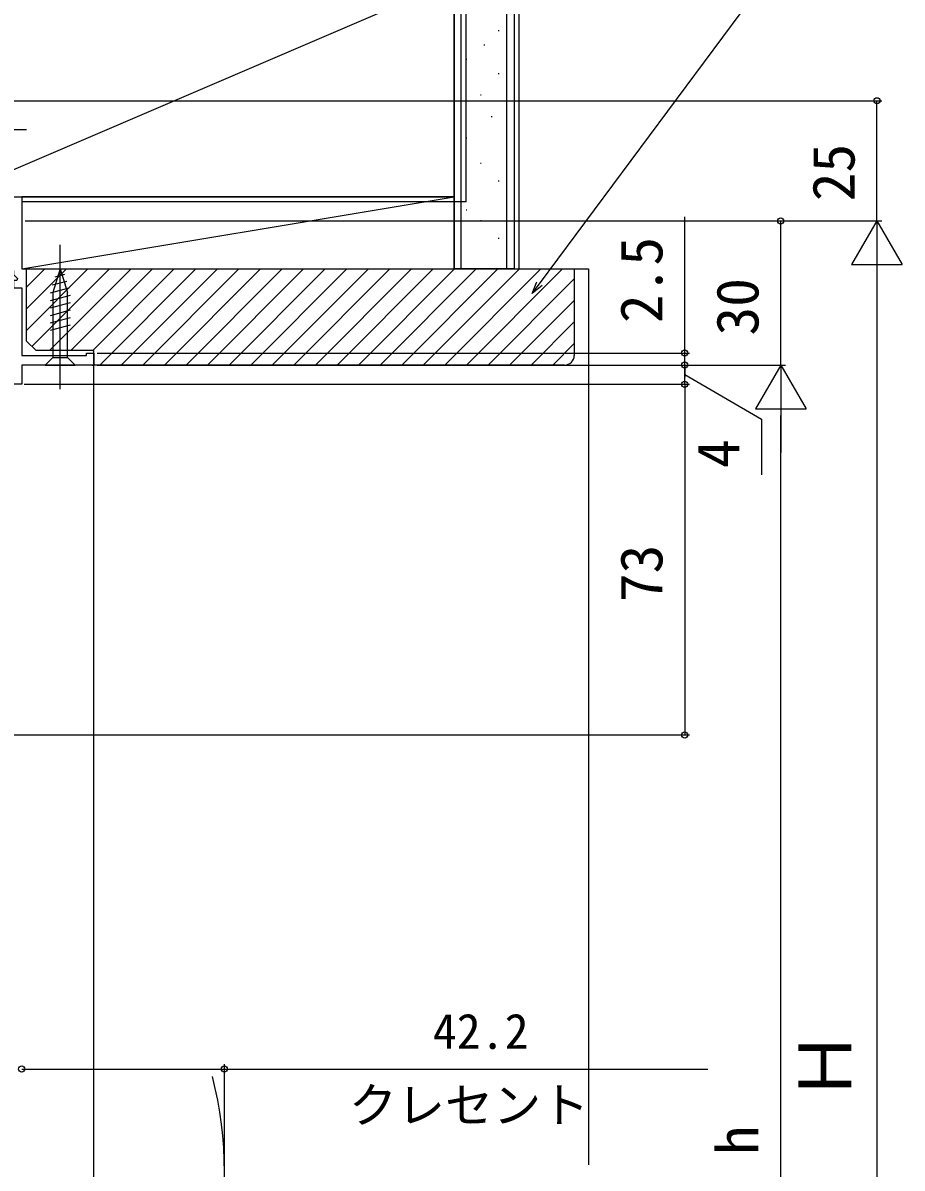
# Model space of a CAD drawing. Units: millimetres, scale not verified. Extents: x -526 to 524, y -783 to 779.
# Drawn here: x -198.6 to -15.6, y 155 to 393.4 of the extents above; entities that cross this region are included whole.
import ezdxf
from ezdxf.enums import TextEntityAlignment as Align

# ---------------------------------------------------------------- set-up
doc = ezdxf.new("R2010")
doc.units = ezdxf.units.MM
doc.header["$LTSCALE"] = 4
for name, color, linetype in [('0-2_YKK_11', 7, 'Continuous'), ('0-4_YKK_12', 2, 'Continuous'), ('0-5_YKK_13', 4, 'Continuous'), ('0-7_YKK_D', 6, 'Continuous'), ('0-9_YSS_K', 3, 'Continuous'), ('0-A_YSS_KE', 3, 'Continuous')]:
    doc.layers.add(name, color=color, linetype=linetype)
doc.styles.add('ＭＳ ゴシック', font='')
doc.styles.get('ＭＳ ゴシック').set_extended_font_data('MS Gothic')

msp = doc.modelspace()

# ---------------------------------------------------------------- linework, layer by layer
at = {"layer": '0-2_YKK_11'}
msp.add_lwpolyline([(-200.5, 341.9), (-200.5, 341.024), (-199.664, 340.188), (-199.824, 339.8), (-200.5, 339.8), (-200.5, 338.3), (-198.8, 338.3), (-198.8, 324.2), (-185.3, 324.2), (-185.3, 324.7), (-183.8, 324.7), (-183.8, 322.2), (-198.8, 322.2), (-198.8, 318.2), (-200.8, 318.2)], dxfattribs=at)
at = {"layer": '0-4_YKK_12'}
for p in [(-184.1, 322.2), (-183.8, 1.2)]:
    msp.add_line(p, (-183.8, 322.2), dxfattribs=at)
msp.add_arc((-236.6, 154.229), 80, 345.61765, 14.38235, dxfattribs=at)
at = {"layer": '0-5_YKK_13'}
for p, q in [((-232.8, 371.2), (-197.8, 371.2)), ((-190.8, 317.2), (-190.8, 347.2)), ((-190.8, 342.2), (-192.35, 337.284)), ((-189.862, 341.053), (-191.912, 340.504)), ((-190.8, 342.2), (-189.25, 337.284)), ((-189.41, 339.621), (-192.446, 338.808)), ((-188.959, 338.189), (-192.9, 337.133)), ((-188.7, 336.706), (-192.9, 335.58)), ((-192.35, 337.284), (-192.35, 323.75)), ((-189.25, 323.75), (-189.25, 337.284)), ((-188.7, 335.153), (-192.9, 334.027)), ((-188.7, 333.6), (-192.9, 332.474)), ((-188.7, 332.047), (-192.9, 330.921)), ((-188.7, 330.494), (-192.9, 329.369)), ((-193.9, 322.2), (-192.35, 323.75)), ((-193.9, 322.2), (-187.7, 322.2)), ((-192.35, 323.75), (-189.25, 323.75)), ((-187.7, 322.2), (-189.25, 323.75))]:
    msp.add_line(p, q, dxfattribs=at)
at = {"layer": '0-7_YKK_D'}
for p, q in [((-225.1, 377.2), (-19.8, 377.2)), ((-20.8, 352.2), (-20.8, 377.2)), ((-60.8, 324.7), (-60.8, 353.027)), ((-198.1, 352.2), (-39.8, 352.2)), ((-198.1, 352.2), (-19.8, 352.2)), ((-198.1, 352.2), (-19.8, 352.2)), ((-40.8, 322.2), (-40.8, 352.2)), ((-20.8, 352.2), (-26.05, 343.107)), ((-20.8, 352.2), (-15.55, 343.107)), ((-20.8, 352.2), (-20.8, 334.014)), ((-26.05, 343.107), (-15.55, 343.107)), ((-20.8, 341.7), (-20.8, 12.701)), ((-183.1, 324.7), (-59.8, 324.7)), ((-60.8, 322.2), (-60.8, 324.7)), ((-183.1, 322.2), (-39.8, 322.2)), ((-183.1, 322.2), (-59.8, 322.2)), ((-183.1, 322.2), (-59.8, 322.2)), ((-180.8, 322.2), (-39.8, 322.2)), ((-60.8, 318.2), (-60.8, 322.2)), ((-60.8, 322.2), (-60.8, 319.65)), ((-40.8, 322.2), (-46.05, 313.107)), ((-40.8, 322.2), (-35.55, 313.107)), ((-40.8, 322.2), (-40.8, 304.013)), ((-198.3, 318.2), (-59.8, 318.2)), ((-198.3, 318.2), (-59.8, 318.2)), ((-60.8, 318.2), (-60.8, 245.2)), ((-46.05, 313.107), (-35.55, 313.107)), ((-40.8, 12.7), (-40.8, 311.7)), ((-207.313, 245.2), (-59.8, 245.2)), ((-156.6, 155.229), (-156.6, 176.673))]:
    msp.add_line(p, q, dxfattribs=at)
for points in [[(-92.52, 337.089), (-90.998, 339.135), (-49.025, 395.564)], [(-90.449, 338.728), (-92.52, 337.089), (-91.546, 339.543)], [(-60.8, 320.2), (-44.8, 310.944), (-44.8, 299.376)], [(-198.8, 175.673), (-156.6, 175.673), (-55.988, 175.673)]]:
    msp.add_lwpolyline(points, dxfattribs=at)
for centre in [(-20.8, 377.2), (-40.8, 352.2), (-60.8, 324.7), (-60.8, 322.2), (-60.8, 322.2), (-60.8, 318.2), (-60.8, 318.2), (-60.8, 245.2), (-198.8, 175.673), (-156.6, 175.673)]:
    msp.add_circle(centre, 0.637, dxfattribs=at)
at = {"layer": '0-9_YSS_K'}
for p, q in [((-107.3, 342.2), (-107.3, 542.2)), ((-97.8, 342.2), (-97.8, 542.2)), ((-95.3, 542.2), (-95.3, 342.2)), ((-213.8, 357.2), (-108.8, 402.2)), ((-99.601, 391.846), (-99.401, 391.846)), ((-102.585, 388.862), (-102.385, 388.862)), ((-106.315, 385.878), (-106.115, 385.878)), ((-99.601, 382.894), (-99.401, 382.894)), ((-103.331, 378.418), (-103.131, 378.418)), ((-101.093, 373.942), (-100.893, 373.942)), ((-106.315, 369.466), (-106.115, 369.466)), ((-103.331, 364.244), (-103.131, 364.244)), ((-99.601, 360.514), (-99.401, 360.514)), ((-198.8, 342.2), (-108.8, 357.2)), ((-106.315, 354.53), (-106.115, 354.53)), ((-103.331, 352.309), (-103.131, 352.309)), ((-99.601, 348.579), (-99.401, 348.579)), ((-197.8, 338.393), (-193.993, 342.2)), ((-197.8, 333.903), (-189.503, 342.2)), ((-197.8, 329.413), (-185.013, 342.2)), ((-196.662, 326.062), (-180.523, 342.2)), ((-193.033, 325.2), (-176.033, 342.2)), ((-188.543, 325.2), (-171.543, 342.2)), ((-184.096, 325.157), (-167.053, 342.2)), ((-182.563, 322.2), (-162.563, 342.2)), ((-178.072, 322.2), (-158.072, 342.2)), ((-173.582, 322.2), (-153.582, 342.2)), ((-169.092, 322.2), (-149.092, 342.2)), ((-164.602, 322.2), (-144.602, 342.2)), ((-160.112, 322.2), (-140.112, 342.2)), ((-155.622, 322.2), (-135.622, 342.2)), ((-151.132, 322.2), (-131.132, 342.2)), ((-146.642, 322.2), (-126.642, 342.2)), ((-142.151, 322.2), (-122.151, 342.2)), ((-137.661, 322.2), (-117.661, 342.2)), ((-133.171, 322.2), (-113.171, 342.2)), ((-128.681, 322.2), (-108.681, 342.2)), ((-124.191, 322.2), (-104.191, 342.2)), ((-119.701, 322.2), (-99.701, 342.2)), ((-115.211, 322.2), (-95.211, 342.2)), ((-110.72, 322.2), (-90.72, 342.2)), ((-106.23, 322.2), (-86.23, 342.2)), ((-101.74, 322.2), (-83.8, 340.14)), ((-97.25, 322.2), (-83.8, 335.65)), ((-92.76, 322.2), (-83.8, 331.16)), ((-88.27, 322.2), (-83.8, 326.67))]:
    msp.add_line(p, q, dxfattribs=at)
msp.add_lwpolyline([(-198.8, 342.2), (-108.8, 342.2), (-108.8, 357.2), (-198.8, 357.2)], close=True, dxfattribs=at)
msp.add_lwpolyline([(-83.8, 342.2), (-80.8, 342.2), (-80.8, 155.729)], dxfattribs=at)
at = {"layer": '0-A_YSS_KE'}
for p, q in [((-108.8, 542.2), (-108.8, 342.2)), ((-106.301, 356.2), (-106.301, 542.2)), ((-106.301, 356.2), (-198.801, 356.2))]:
    msp.add_line(p, q, dxfattribs=at)
for points in [[(-96.3, 542.2), (-96.3, 342.2), (-108.8, 342.2)], [(-197.8, 342.2), (-83.8, 342.2), (-83.8, 324.2)], [(-85.8, 322.2), (-183.8, 322.2), (-183.8, 325.2), (-195.8, 325.2), (-197.8, 327.2), (-197.8, 342.2)]]:
    msp.add_lwpolyline(points, dxfattribs=at)
msp.add_lwpolyline([(-108.8, 357.2), (-108.8, 402.2), (-213.8, 402.2), (-213.8, 357.2)], close=True, dxfattribs=at)
msp.add_arc((-85.8, 324.2), 2, 270.00001, 359.99999, dxfattribs=at)

# ---------------------------------------------------------------- texts
at = {"layer": '0-7_YKK_D', "style": 'ＭＳ ゴシック'}
for s, height, p in [('25', 8.798, (-22.8, 356.281)), ('2.5', 8.798, (-62.8, 330.914)), ('30', 8.798, (-42.8, 328.336)), ('4', 8.798, (-46.8, 300.762)), ('73', 8.798, (-62.8, 272.837)), ('Ｈ', 11, (-22.8, 168.848)), ('h', 8.798, (-42.8, 157.836))]:
    msp.add_text(s, height=height, rotation=90, dxfattribs=at).set_placement(p, align=Align.BOTTOM_LEFT)
for s, p in [('42.2', (-113.243, 177.673)), ('クレセント', (-130.686, 162.31))]:
    msp.add_text(s, height=7.331, dxfattribs=at).set_placement(p, align=Align.BOTTOM_LEFT)

doc.saveas('drawing.dxf')
